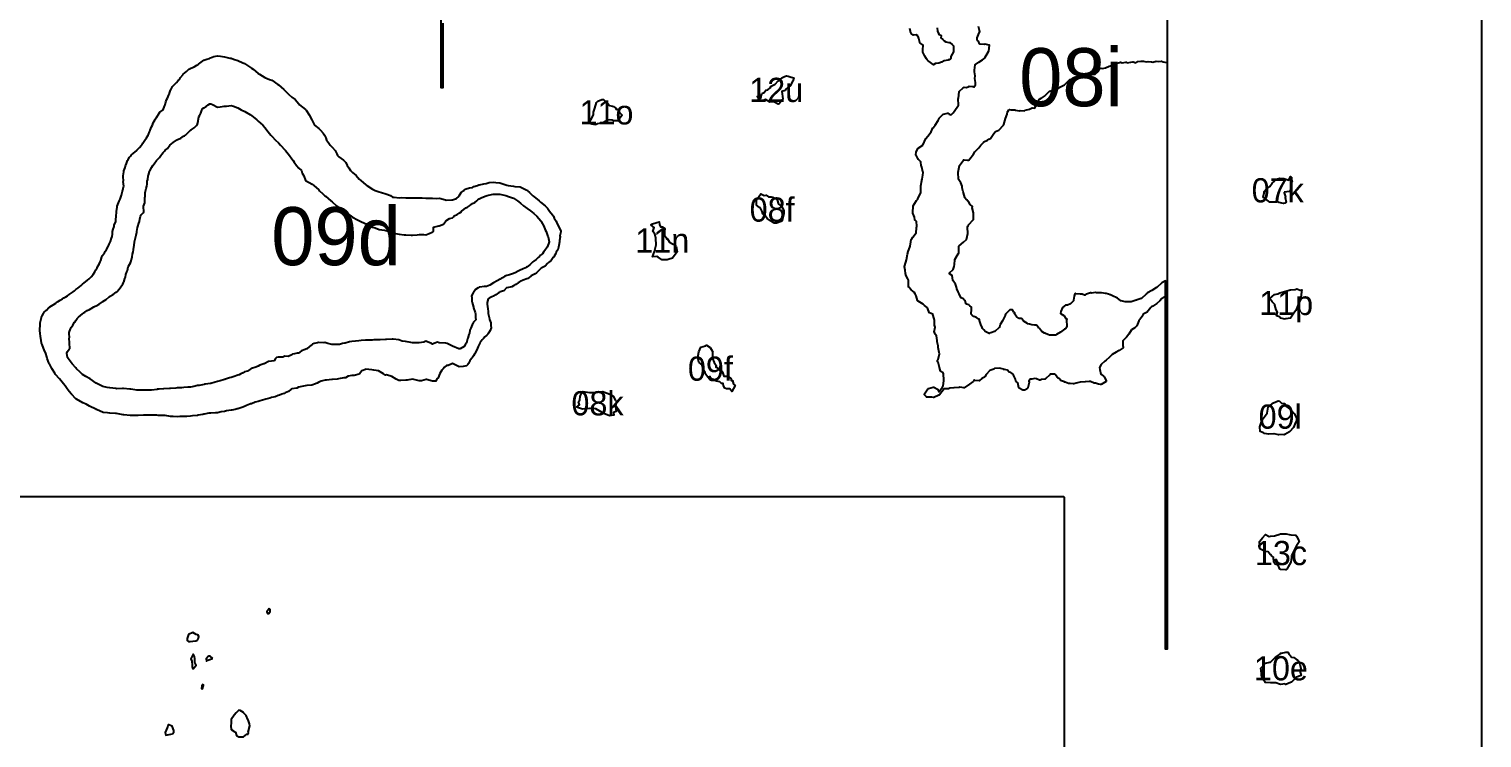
# Model space of a CAD drawing. Header units: millimetres. Extents: x 0 to 600, y 0 to 900.
# Drawn here: x 449.9 to 600, y 707.8 to 781.1 of the extents above; entities that cross this region are included whole.
import ezdxf
from ezdxf.enums import TextEntityAlignment as Align

# ---------------------------------------------------------------- set-up
doc = ezdxf.new("R2010")
doc.units = ezdxf.units.MM
for name, color, linetype in [('CORTE', 1, 'Continuous'), ('GRABADO', 5, 'Continuous'), ('HOJA', 8, 'Continuous')]:
    doc.layers.add(name, color=color, linetype=linetype)

msp = doc.modelspace()

# ---------------------------------------------------------------- linework, layer by layer
at = {"layer": 'CORTE'}
for points in [[(567.47, 835.02), (567.47, 717.38), (567.47, 717), (567.32, 717), (567.32, 753.5), (567.26, 753.47), (566.92, 753.25), (566.72, 753.01), (566.72, 753), (566.4, 752.72), (566.4, 752.71), (565.99, 752.46), (565.87, 752.38), (565.8, 752.31), (565.36, 751.79), (565.35, 751.78), (565.34, 751.78), (564.99, 751.61), (564.85, 751.34), (564.85, 751.33), (564.55, 750.94), (564.33, 750.41), (564.32, 750.4), (564.31, 750.39), (564.12, 750.22), (563.79, 750), (563.53, 749.54), (563.53, 749.54), (563.27, 749.23), (562.91, 748.86), (562.89, 748.37), (562.94, 748.22), (562.94, 748.21), (562.94, 748.18), (562.94, 748.17), (562.93, 748.16), (562.93, 748.15), (562.92, 748.14), (562.73, 748), (562.73, 748), (562.52, 747.85), (562.2, 747.7), (561.79, 747.44), (561.69, 747.36), (561.47, 747.15), (561.17, 746.87), (561.17, 746.86), (561.04, 746.75), (560.66, 746.42), (560.5, 746.1), (560.51, 745.9), (560.61, 745.43), (560.61, 745.43), (560.63, 745.43), (560.64, 745.42), (560.94, 745.17), (560.94, 745.16), (560.95, 745.15), (561.18, 744.77), (561.18, 744.76), (561.19, 744.74), (561.19, 744.73), (561.19, 744.72), (561.19, 744.7), (561.18, 744.69), (561.18, 744.68), (561.17, 744.67), (561.16, 744.66), (560.64, 744.36), (560.63, 744.35), (560.62, 744.35), (560.61, 744.34), (560.59, 744.34), (560.58, 744.35), (560.58, 744.35), (560.39, 744.4), (560.06, 744.49), (559.96, 744.49), (559.95, 744.49), (559.94, 744.5), (559.93, 744.5), (559.54, 744.65), (559.53, 744.66), (559.43, 744.65), (559.03, 744.64), (559.02, 744.64), (559.02, 744.64), (558.52, 744.59), (558.47, 744.58), (558.06, 744.47), (558.06, 744.47), (557.82, 744.41), (557.81, 744.41), (557.8, 744.41), (557.46, 744.46), (557.32, 744.45), (557.31, 744.45), (557.3, 744.46), (557.29, 744.46), (556.92, 744.59), (556.88, 744.6), (556.87, 744.6), (556.87, 744.61), (556.77, 744.66), (556.47, 744.77), (556.46, 744.78), (556.45, 744.79), (556.44, 744.8), (556.36, 744.92), (556.15, 745.04), (556.14, 745.05), (556.13, 745.06), (556.13, 745.06), (555.89, 745.37), (555.87, 745.4), (555.87, 745.4), (555.41, 745.4), (555.39, 745.4), (555.38, 745.41), (555.34, 745.36), (554.9, 744.93), (554.89, 744.92), (554.88, 744.92), (554.87, 744.91), (554.86, 744.91), (554.86, 744.91), (554.5, 744.86), (554.35, 744.81), (554.33, 744.8), (554.31, 744.81), (554.31, 744.81), (554.3, 744.81), (553.99, 744.93), (553.8, 744.97), (553.48, 744.91), (553.32, 744.91), (553.18, 744.71), (553.23, 744.58), (553.23, 744.57), (553.23, 744.56), (553.23, 744.54), (553.23, 744.54), (553.08, 744.01), (553.07, 744), (553.07, 743.99), (553.06, 743.98), (553.06, 743.97), (553.05, 743.97), (552.8, 743.79), (552.78, 743.78), (552.77, 743.78), (552.62, 743.75), (552.61, 743.75), (552.59, 743.75), (552.58, 743.75), (552.57, 743.76), (552.2, 743.96), (552.2, 743.96), (552.19, 743.97), (552.18, 743.98), (552.17, 744), (552.17, 744), (552.17, 744.01), (552.16, 744.02), (552.04, 744.51), (551.87, 744.67), (551.87, 744.67), (551.86, 744.69), (551.85, 744.7), (551.79, 744.9), (551.64, 745.24), (551.61, 745.34), (551.59, 745.37), (551.34, 745.59), (551.17, 745.62), (551.17, 745.62), (551.16, 745.63), (551.15, 745.63), (551.14, 745.64), (551.13, 745.65), (550.99, 745.84), (550.66, 745.91), (550.57, 745.91), (550.56, 745.91), (550.55, 745.92), (550.14, 746.03), (549.65, 746), (549.57, 745.93), (549.56, 745.92), (549.55, 745.92), (549.14, 745.81), (548.78, 745.38), (548.64, 745.13), (548.63, 745.12), (548.62, 745.11), (548.61, 745.1), (548.32, 744.96), (548.1, 744.76), (548.09, 744.75), (548.09, 744.75), (548.08, 744.75), (548.07, 744.74), (548.05, 744.74), (547.62, 744.77), (547.61, 744.77), (547.59, 744.77), (547.58, 744.78), (547.57, 744.78), (547.57, 744.79), (547.56, 744.79), (547.54, 744.82), (547.46, 744.68), (547.45, 744.67), (547.44, 744.66), (547.05, 744.37), (546.62, 744.09), (546.53, 744.02), (546.53, 744.01), (546.51, 744.01), (546.51, 744.01), (546.5, 744), (546.48, 744), (546.07, 744.08), (545.99, 744.04), (545.98, 744.04), (545.98, 744.03), (545.97, 744.03), (545.48, 744.01), (545.47, 744.01), (545.45, 744.01), (545.43, 744.02), (545.01, 743.96), (544.95, 743.94), (544.93, 743.92), (544.92, 743.92), (544.9, 743.91), (544.9, 743.91), (544.89, 743.91), (544.89, 743.91), (544.43, 743.91), (543.96, 743.29), (543.96, 743.28), (543.95, 743.28), (543.92, 743.25), (543.91, 743.25), (543.9, 743.24), (543.89, 743.23), (543.87, 743.23), (543.38, 743.01), (543.37, 743.01), (543.36, 743), (543.35, 743), (543.34, 743), (543.33, 743), (543.17, 743.04), (542.82, 743.03), (542.82, 743.03), (542.66, 743.04), (542.65, 743.04), (542.64, 743.04), (542.63, 743.04), (542.63, 743.05), (542.62, 743.05), (542.61, 743.06), (542.6, 743.06), (542.41, 743.29), (542.4, 743.31), (542.4, 743.32), (542.4, 743.32), (542.4, 743.34), (542.4, 743.35), (542.4, 743.35), (542.4, 743.36), (542.41, 743.38), (542.76, 743.89), (542.76, 743.9), (542.77, 743.91), (542.79, 743.92), (542.8, 743.92), (543.3, 744.06), (543.3, 744.07), (543.32, 744.07), (543.35, 744.06), (543.37, 744.06), (543.38, 744.06), (543.74, 743.88), (543.75, 743.87), (543.76, 743.86), (543.77, 743.85), (543.77, 743.84), (543.89, 743.59), (544.25, 744.07), (544.32, 744.2), (544.4, 744.73), (544.4, 744.83), (544.38, 745.4), (544.36, 745.44), (544.36, 745.44), (544.33, 745.54), (544.09, 745.71), (544.08, 745.72), (544.07, 745.72), (544.07, 745.73), (544.07, 745.74), (544.06, 745.74), (543.94, 746.09), (543.94, 746.09), (543.92, 746.26), (543.81, 746.66), (543.8, 746.66), (543.78, 746.66), (543.77, 746.67), (543.77, 746.68), (543.76, 746.69), (543.74, 746.7), (543.74, 746.72), (543.73, 746.8), (543.73, 746.82), (543.73, 746.83), (543.73, 746.84), (543.74, 746.85), (543.8, 746.93), (543.95, 747.51), (543.93, 747.67), (543.83, 748.19), (543.83, 748.23), (543.8, 748.35), (543.71, 748.76), (543.71, 748.77), (543.71, 748.78), (543.72, 748.89), (543.66, 749.37), (543.5, 749.54), (543.49, 749.55), (543.42, 749.75), (543.41, 749.76), (543.41, 749.77), (543.41, 749.78), (543.49, 750.28), (543.44, 750.49), (543.44, 750.49), (543.44, 750.5), (543.45, 750.96), (543.4, 751.12), (543.39, 751.12), (543.28, 751.59), (543.27, 751.6), (543.27, 751.61), (542.91, 751.75), (542.89, 751.76), (542.88, 751.77), (542.88, 751.78), (542.87, 751.79), (542.87, 751.8), (542.75, 752.17), (542.71, 752.27), (542.69, 752.31), (542.41, 752.52), (542.26, 752.65), (542.08, 752.76), (541.74, 752.97), (541.73, 752.97), (541.73, 752.97), (541.71, 752.99), (541.71, 752.99), (541.7, 753), (541.7, 753.01), (541.69, 753.03), (541.69, 753.03), (541.54, 753.5), (541.45, 753.72), (541.35, 753.89), (541.22, 753.97), (541.21, 753.98), (541.02, 754.14), (541.01, 754.14), (540.77, 754.4), (540.76, 754.41), (540.76, 754.42), (540.75, 754.43), (540.75, 754.56), (540.74, 754.56), (540.74, 755.13), (540.72, 755.19), (540.67, 755.27), (540.67, 755.27), (540.51, 755.58), (540.5, 755.59), (540.43, 755.81), (540.43, 755.82), (540.43, 755.83), (540.4, 756.18), (540.35, 756.52), (540.35, 756.53), (540.35, 756.54), (540.35, 756.54), (540.46, 756.98), (540.53, 757.24), (540.66, 757.81), (540.68, 757.93), (540.68, 757.93), (540.69, 757.98), (540.69, 757.98), (540.92, 758.63), (541, 759.08), (541.04, 759.33), (541.05, 759.34), (541.19, 759.58), (541.19, 759.58), (541.54, 760.03), (541.57, 760.53), (541.57, 760.53), (541.6, 760.7), (541.57, 761.18), (541.43, 761.35), (541.42, 761.35), (541.42, 761.36), (541.42, 761.37), (541.41, 761.38), (541.38, 761.64), (541.21, 762.06), (541.21, 762.06), (541.2, 762.1), (541.2, 762.11), (541.22, 762.78), (541.22, 762.79), (541.22, 762.8), (541.22, 762.81), (541.22, 762.81), (541.23, 762.82), (541.23, 762.82), (541.59, 763.35), (541.7, 763.52), (541.71, 763.54), (542.04, 764.19), (542.01, 764.58), (542.01, 764.58), (542.03, 764.87), (542.03, 764.88), (542.13, 765.45), (542.14, 765.46), (542.17, 765.58), (542.23, 765.98), (542.25, 766.26), (542.25, 766.27), (542.25, 766.29), (542.23, 766.33), (542.23, 766.34), (542.14, 766.8), (542.07, 766.92), (542.07, 766.92), (542.07, 766.94), (542.07, 766.94), (542.04, 767.36), (541.77, 767.59), (541.77, 767.6), (541.76, 767.61), (541.75, 767.62), (541.75, 767.63), (541.75, 767.64), (541.75, 767.67), (541.72, 767.72), (541.72, 767.72), (541.53, 768.05), (541.52, 768.05), (541.51, 768.08), (541.51, 768.09), (541.54, 768.35), (541.54, 768.35), (541.54, 768.36), (541.54, 768.37), (541.71, 768.73), (541.72, 768.74), (541.72, 768.75), (541.73, 768.75), (541.74, 768.76), (542.24, 769.08), (542.55, 769.76), (542.55, 769.77), (542.76, 770.03), (543.08, 770.46), (543.28, 770.87), (543.28, 770.87), (543.29, 770.88), (543.52, 771.16), (543.8, 771.64), (543.92, 771.85), (543.92, 771.86), (544.33, 772.28), (544.34, 772.28), (544.35, 772.29), (544.35, 772.3), (544.36, 772.3), (544.37, 772.3), (544.77, 772.41), (544.78, 772.41), (544.79, 772.41), (544.8, 772.41), (544.81, 772.41), (544.82, 772.4), (544.83, 772.4), (544.83, 772.39), (544.95, 772.28), (545.15, 772.23), (545.38, 772.42), (545.47, 772.55), (545.9, 773.22), (545.9, 773.22), (545.91, 773.23), (545.91, 773.25), (545.89, 773.89), (545.89, 773.9), (545.89, 773.91), (545.9, 773.93), (545.98, 774.6), (545.98, 774.61), (545.98, 774.62), (545.99, 774.64), (546.43, 775.06), (546.43, 775.06), (546.44, 775.07), (546.45, 775.08), (546.46, 775.08), (546.47, 775.08), (546.49, 775.08), (546.75, 775.05), (546.97, 775.16), (546.98, 775.17), (547, 775.17), (547.01, 775.17), (547.37, 775.14), (547.37, 775.14), (547.39, 775.14), (547.4, 775.14), (547.51, 775.09), (547.68, 775.31), (547.68, 775.57), (547.59, 775.96), (547.59, 775.97), (547.59, 775.98), (547.59, 775.99), (547.65, 776.24), (547.56, 776.66), (547.56, 776.66), (547.56, 776.68), (547.57, 776.83), (547.57, 776.83), (547.64, 777.38), (547.64, 777.39), (547.65, 777.4), (547.65, 777.41), (547.66, 777.42), (547.66, 777.42), (548, 777.67), (548, 777.67), (548.38, 777.92), (548.53, 778.01), (548.62, 778.11), (549.03, 778.78), (549.04, 778.79), (549.04, 778.79), (549.12, 779.42), (549.11, 779.43), (549.1, 779.43), (549.09, 779.43), (548.68, 779.52), (548.58, 779.5), (548.57, 779.5), (548.16, 779.53), (548.15, 779.53), (548.14, 779.54), (548.12, 779.54), (548.12, 779.55), (548.11, 779.56), (548.1, 779.57), (547.99, 779.83), (547.88, 779.91), (547.87, 779.91), (547.86, 779.92), (547.85, 779.93), (547.85, 779.94), (547.84, 779.96), (547.84, 779.96), (547.84, 779.97), (547.85, 780.15), (547.85, 780.16), (547.85, 780.17), (547.98, 780.53), (547.98, 780.54), (548.13, 780.84), (548.08, 780.94), (548.08, 780.95), (547.98, 781.35)], [(492.62, 781.68), (492.62, 780.58), (492.62, 779.42), (492.62, 778.61), (492.62, 778.61), (492.62, 778.25), (492.62, 778.23), (492.62, 776.87), (492.62, 775.48), (492.62, 775), (492.47, 775), (492.47, 775.49), (492.47, 776.25), (492.47, 777.38), (492.47, 778.18), (492.47, 778.28), (492.47, 778.28), (492.47, 779.73), (492.47, 782.18)], [(543.7, 781.22), (543.76, 780.86), (543.81, 780.7), (543.92, 780.52), (544.08, 780.45), (544.09, 780.45), (544.1, 780.44), (544.1, 780.44), (544.11, 780.43), (544.12, 780.42), (544.12, 780.41), (544.12, 780.39), (544.12, 780.38), (544.1, 780.18), (544.3, 780.01), (544.44, 779.88), (544.61, 779.77), (544.93, 779.69), (545.04, 779.68), (545.05, 779.67), (545.06, 779.67), (545.07, 779.67), (545.07, 779.66), (545.25, 779.5), (545.26, 779.5), (545.39, 779.35), (545.39, 779.34), (545.4, 779.33), (545.4, 779.32), (545.4, 779.31), (545.4, 778.75), (545.4, 778.74), (545.4, 778.73), (545.39, 778.72), (545.14, 778.24), (545.11, 778.05), (545.11, 778.05), (545.11, 778.04), (545.1, 778.03), (545.1, 778.01), (545.08, 778), (544.95, 777.92), (544.94, 777.92), (544.86, 777.89), (544.86, 777.89), (544.85, 777.88), (544.42, 777.81), (544.18, 777.66), (544.18, 777.66), (544.17, 777.66), (543.89, 777.55), (543.88, 777.55), (543.54, 777.52), (543.38, 777.41), (543.38, 777.41), (543.36, 777.4), (543.33, 777.4), (543.32, 777.41), (543.31, 777.41), (543.3, 777.41), (543.03, 777.64), (542.78, 777.81), (542.77, 777.81), (542.69, 777.89), (542.68, 777.89), (542.67, 777.9), (542.61, 778.02), (542.43, 778.28), (542.43, 778.28), (542.23, 778.7), (542.23, 778.71), (542.23, 778.71), (542.22, 778.72), (542.22, 778.73), (542.22, 778.73), (542.22, 778.75), (542.22, 778.75), (542.22, 778.76), (542.23, 778.93), (542.25, 779.43), (541.93, 779.67), (541.92, 779.68), (541.92, 779.69), (541.91, 779.69), (541.91, 779.7), (541.91, 779.7), (541.82, 780.12), (541.78, 780.21), (541.72, 780.37), (541.55, 780.49), (541.26, 780.47), (541.25, 780.47), (541.24, 780.47), (541.23, 780.48), (541.21, 780.48), (541.07, 780.6), (541.06, 780.61), (541.05, 780.61), (540.94, 780.8), (540.94, 780.82), (540.9, 781.13)], [(355.58, 732.76), (462.24, 732.76), (462.24, 732.76), (463.05, 732.76), (464.77, 732.76), (466.07, 732.76), (467.61, 732.76), (469.26, 732.76), (470.67, 732.76), (472.22, 732.76), (474.3, 732.76), (475.76, 732.76), (477.12, 732.76), (477.69, 732.76), (478.35, 732.76), (479.05, 732.76), (479.31, 732.76), (479.32, 732.76), (479.32, 732.76), (479.34, 732.76), (479.75, 732.76), (479.76, 732.76), (480.58, 732.76), (481.42, 732.76), (481.48, 732.76), (481.49, 732.76), (481.49, 732.76), (482.46, 732.76), (483.74, 732.76), (485.11, 732.76), (485.94, 732.76), (485.95, 732.76), (485.95, 732.76), (486.05, 732.76), (486.58, 732.76), (487.18, 732.76), (487.53, 732.76), (488.04, 732.76), (543.65, 732.76), (543.88, 732.76), (544.18, 732.76), (544.56, 732.76), (544.89, 732.76), (545.15, 732.76), (545.47, 732.76), (545.66, 732.76), (545.88, 732.76), (545.93, 732.76), (545.94, 732.76), (545.94, 732.76), (546.22, 732.76), (546.65, 732.76), (547.04, 732.76), (547.41, 732.76), (547.75, 732.76), (548.08, 732.76), (548.42, 732.76), (548.75, 732.76), (549.08, 732.76), (549.41, 732.76), (549.74, 732.76), (550.08, 732.76), (550.41, 732.76), (550.74, 732.76), (551.06, 732.76), (556.76, 732.76), (556.77, 732.75), (556.79, 732.75), (556.81, 732.73), (556.82, 732.71), (556.82, 732.69), (556.82, 478.57)]]:
    msp.add_lwpolyline(points, dxfattribs=at)
for points in [[(492.33, 745.48), (492.17, 745.05), (492.01, 744.93), (491.9, 744.7), (491.57, 744.69), (490.95, 744.85), (490.9, 744.85), (490.43, 744.73), (490.18, 744.73), (489.5, 744.89), (489.5, 744.89), (488.96, 744.79), (488.8, 744.79), (488.31, 744.75), (488.08, 744.77), (487.83, 744.91), (487.38, 745.16), (486.82, 745.34), (486.7, 745.33), (486.52, 745.44), (486, 745.75), (485.49, 745.82), (485.31, 745.88), (484.68, 745.92), (484.66, 745.91), (484.25, 745.77), (484.04, 745.45), (484.01, 745.43), (483.98, 745.4), (483.46, 745.27), (483.25, 745.28), (482.87, 745.21), (482.57, 745.03), (482.4, 745.03), (481.87, 744.92), (481.85, 744.92), (481.72, 744.91), (481.23, 744.86), (481.17, 744.85), (480.6, 744.81), (480.48, 744.79), (480.08, 744.7), (479.81, 744.58), (479.66, 744.5), (479.39, 744.39), (479.19, 744.32), (479.09, 744.29), (478.57, 744.25), (478.4, 744.21), (478.05, 744.13), (477.71, 744.06), (477.56, 743.98), (477.02, 743.89), (477, 743.88), (476.96, 743.87), (476.69, 743.61), (476.34, 743.48), (476.25, 743.41), (476, 743.34), (475.76, 743.24), (475.63, 743.22), (475.31, 743.06), (474.92, 742.99), (474.75, 742.95), (474.34, 742.82), (474.26, 742.8), (474.23, 742.79), (473.75, 742.66), (473.54, 742.58), (473.26, 742.51), (472.85, 742.36), (472.78, 742.35), (472.68, 742.3), (472.34, 742.17), (472.16, 742.08), (471.88, 741.98), (471.45, 741.84), (471.37, 741.83), (471.18, 741.77), (470.85, 741.7), (470.75, 741.69), (470.27, 741.62), (470.06, 741.56), (469.72, 741.51), (469.36, 741.43), (469.13, 741.41), (468.66, 741.39), (468.47, 741.4), (467.98, 741.27), (467.95, 741.27), (467.84, 741.25), (467.37, 741.18), (467.29, 741.15), (466.77, 741.1), (466.58, 741.09), (466.17, 741.03), (465.88, 741.04), (465.47, 741.04), (465.19, 741.01), (464.77, 741.04), (464.49, 741.03), (463.94, 741.13), (463.79, 741.14), (463.21, 741.16), (463.1, 741.17), (462.51, 741.17), (462.41, 741.18), (461.79, 741.19), (461.72, 741.18), (461.17, 741.13), (461.01, 741.15), (460.44, 741.15), (460.32, 741.16), (459.69, 741.2), (459.62, 741.2), (459.42, 741.25), (458.93, 741.34), (458.8, 741.35), (458.23, 741.39), (457.98, 741.43), (457.53, 741.45), (456.84, 741.78), (456.82, 741.78), (456.79, 741.8), (456.12, 742.11), (455.8, 742.3), (455.43, 742.47), (454.77, 742.83), (454.72, 742.87), (454.28, 743.36), (454.02, 743.63), (453.81, 743.89), (453.6, 744.21), (453.45, 744.41), (453.32, 744.59), (453.03, 744.93), (452.63, 745.39), (452.57, 745.46), (452.53, 745.53), (452.22, 745.99), (451.98, 746.47), (451.96, 746.52), (451.92, 746.6), (451.75, 747.05), (451.72, 747.2), (451.63, 747.57), (451.45, 747.92), (451.38, 748.09), (451.23, 748.48), (451.18, 748.62), (451.17, 748.67), (451.09, 749.15), (451.07, 749.27), (451.03, 749.68), (451, 749.84), (451.01, 750.21), (451.03, 750.36), (451.04, 750.74), (451.07, 750.86), (451.17, 751.27), (451.18, 751.31), (451.23, 751.43), (451.39, 751.69), (451.46, 751.82), (451.67, 752.03), (451.94, 752.3), (451.98, 752.33), (452.02, 752.36), (452.36, 752.58), (452.65, 752.77), (452.73, 752.82), (452.83, 752.88), (453.1, 753.07), (453.34, 753.21), (453.49, 753.3), (453.67, 753.41), (453.87, 753.53), (454.03, 753.65), (454.23, 753.78), (454.44, 753.93), (454.57, 754.04), (454.72, 754.16), (454.92, 754.3), (455.11, 754.45), (455.25, 754.57), (455.41, 754.72), (455.57, 754.86), (455.73, 754.97), (455.91, 755.12), (456.11, 755.28), (456.22, 755.4), (456.29, 755.48), (456.49, 755.71), (456.68, 756), (456.71, 756.05), (456.79, 756.2), (456.92, 756.42), (456.97, 756.52), (457.12, 756.78), (457.22, 757.04), (457.29, 757.17), (457.41, 757.55), (457.43, 757.6), (457.48, 757.69), (457.68, 757.95), (457.76, 758.09), (457.88, 758.31), (458.04, 758.61), (458.08, 758.68), (458.17, 758.85), (458.27, 759.06), (458.3, 759.13), (458.41, 759.46), (458.46, 759.63), (458.5, 759.89), (458.49, 760.15), (458.56, 760.39), (458.66, 760.69), (458.69, 760.82), (458.84, 761.2), (458.84, 761.21), (458.86, 761.42), (458.88, 761.71), (458.89, 761.72), (458.93, 762.18), (458.93, 762.24), (458.99, 762.67), (459, 762.77), (459.12, 763.11), (459.2, 763.31), (459.3, 763.5), (459.39, 763.82), (459.42, 763.92), (459.53, 764.34), (459.54, 764.36), (459.56, 764.43), (459.65, 764.79), (459.66, 764.85), (459.62, 765.33), (459.63, 765.37), (459.61, 765.86), (459.62, 765.9), (459.68, 766.33), (459.69, 766.43), (459.8, 766.78), (459.85, 766.96), (459.95, 767.19), (460.05, 767.49), (460.11, 767.61), (460.26, 767.83), (460.36, 767.95), (460.42, 768.04), (460.69, 768.25), (460.97, 768.49), (461.01, 768.52), (461.03, 768.56), (461.29, 768.83), (461.51, 769.08), (461.56, 769.14), (461.65, 769.28), (461.79, 769.49), (461.85, 769.59), (462.01, 769.85), (462.19, 770.12), (462.23, 770.19), (462.34, 770.48), (462.39, 770.59), (462.4, 770.63), (462.55, 770.99), (462.63, 771.15), (462.71, 771.39), (462.88, 771.68), (462.92, 771.77), (463.04, 771.96), (463.16, 772.12), (463.22, 772.21), (463.39, 772.48), (463.73, 772.74), (463.88, 773.12), (463.93, 773.24), (464.01, 773.55), (464.1, 773.76), (464.18, 773.95), (464.34, 774.29), (464.36, 774.33), (464.42, 774.55), (464.48, 774.77), (464.52, 774.82), (464.69, 775.16), (464.91, 775.36), (465, 775.46), (465.13, 775.57), (465.3, 775.76), (465.43, 775.87), (465.53, 776.08), (465.8, 776.4), (465.81, 776.41), (465.82, 776.43), (466.14, 776.7), (466.4, 776.94), (466.49, 776.98), (466.54, 777), (466.93, 777.17), (467.23, 777.35), (467.31, 777.4), (467.38, 777.45), (467.65, 777.66), (467.93, 777.88), (468.03, 777.92), (468.26, 777.99), (468.54, 778.05), (468.62, 778.12), (468.98, 778.25), (469.35, 778.32), (469.67, 778.28), (470.06, 778.2), (470.62, 778.09), (470.76, 778.08), (471.02, 777.99), (471.46, 777.85), (471.97, 777.61), (472.17, 777.51), (472.26, 777.46), (472.87, 777.06), (473.05, 776.93), (473.57, 776.5), (473.69, 776.41), (474.25, 776.07), (474.71, 775.89), (474.95, 775.79), (475.58, 775.36), (475.65, 775.31), (476.19, 774.84), (476.35, 774.7), (476.72, 774.31), (477.04, 774.04), (477.39, 773.79), (477.75, 773.35), (477.81, 773.27), (478.43, 772.77), (478.47, 772.74), (478.5, 772.69), (478.83, 772.21), (479.11, 771.7), (479.12, 771.68), (479.15, 771.63), (479.36, 771.17), (479.82, 770.82), (480.01, 770.65), (480.26, 770.32), (480.42, 770.11), (480.54, 769.83), (480.63, 769.59), (480.79, 769.4), (480.99, 769.08), (481.21, 768.89), (481.51, 768.55), (481.69, 768.19), (481.75, 768.03), (481.9, 767.88), (482.38, 767.52), (482.61, 767.29), (482.76, 766.98), (482.92, 766.74), (483.09, 766.46), (483.29, 766.25), (483.69, 765.95), (483.99, 765.56), (484.18, 765.43), (484.69, 765), (484.77, 764.9), (485.36, 764.54), (485.66, 764.39), (486.04, 764.25), (486.31, 764.19), (486.74, 764.06), (487.22, 763.87), (487.43, 763.72), (487.62, 763.72), (488.11, 763.63), (488.4, 763.66), (488.8, 763.63), (489.11, 763.64), (489.5, 763.64), (489.8, 763.64), (490.19, 763.64), (490.51, 763.64), (490.89, 763.62), (491.24, 763.61), (491.58, 763.61), (491.96, 763.59), (492.28, 763.62), (492.9, 763.42), (492.97, 763.4), (493.56, 763.43), (493.65, 763.42), (494.04, 763.56), (494.3, 763.77), (494.32, 763.83), (494.34, 763.85), (494.53, 764.2), (494.76, 764.38), (494.87, 764.49), (495.03, 764.56), (495.38, 764.66), (495.71, 764.7), (495.83, 764.82), (496.21, 764.92), (496.35, 764.97), (496.43, 764.99), (496.88, 765.1), (497.12, 765.14), (497.42, 765.22), (497.83, 765.25), (498.12, 765.23), (498.54, 765.2), (499.15, 764.98), (499.24, 764.96), (499.37, 764.92), (499.93, 764.84), (500.09, 764.8), (500.63, 764.77), (501.24, 764.46), (501.34, 764.42), (501.4, 764.38), (501.58, 764.21), (501.94, 763.86), (502.04, 763.77), (502.58, 763.34), (502.74, 763.21), (503.21, 762.81), (503.44, 762.58), (503.66, 762.28), (503.95, 761.9), (504.06, 761.75), (504.15, 761.55), (504.33, 761.22), (504.43, 761.01), (504.59, 760.7), (504.83, 760.18), (504.84, 760.14), (504.72, 759.72), (504.75, 759.62), (504.69, 759.22), (504.7, 759.09), (504.62, 758.73), (504.58, 758.56), (504.53, 758.26), (504.36, 758.01), (504.31, 757.89), (504.15, 757.62), (504.09, 757.52), (504.05, 757.48), (503.83, 757.18), (503.56, 756.95), (503.5, 756.9), (503.44, 756.84), (503.2, 756.59), (502.88, 756.42), (502.81, 756.37), (502.74, 756.32), (502.5, 756.08), (502.3, 755.9), (502.18, 755.79), (502.03, 755.73), (501.77, 755.58), (501.52, 755.38), (501.43, 755.3), (501.33, 755.26), (500.94, 755.13), (500.64, 755), (500.54, 754.93), (500.41, 754.85), (500.17, 754.69), (499.95, 754.53), (499.75, 754.46), (499.24, 754.34), (499.24, 754.34), (499.23, 754.33), (498.94, 754.04), (498.55, 753.91), (498.48, 753.87), (498.38, 753.81), (498.11, 753.62), (497.86, 753.48), (497.69, 753.4), (497.41, 753.28), (497.32, 753.21), (497.21, 752.84), (497.2, 752.82), (497.21, 752.75), (497.26, 752.31), (497.27, 752.27), (497.33, 751.78), (497.33, 751.69), (497.42, 751.27), (497.47, 751.07), (497.58, 750.74), (497.6, 750.45), (497.62, 750.2), (497.54, 749.92), (497.35, 749.64), (497.29, 749.56), (497.18, 749.46), (496.96, 749.29), (496.84, 749.11), (496.69, 748.97), (496.5, 748.69), (496.47, 748.64), (496.46, 748.61), (496.27, 748.27), (496.21, 748.09), (496.11, 747.86), (495.95, 747.56), (495.92, 747.48), (495.81, 747.32), (495.68, 747.12), (495.6, 747.02), (495.44, 746.79), (495.28, 746.51), (495.23, 746.41), (495.09, 746.27), (494.73, 746.2), (494.34, 746.19), (493.69, 746.48), (493.65, 746.51), (493.64, 746.51), (493.55, 746.48), (493.18, 746.33), (493, 746.31), (492.8, 746.14), (492.67, 745.98), (492.54, 745.83), (492.34, 745.48), (492.33, 745.48)], [(525.6, 774.41), (525.83, 774.52), (526, 774.78), (526.23, 774.82), (526.47, 775.02), (526.57, 775.2), (526.9, 775.36), (526.97, 775.4), (527.27, 775.72), (527.35, 775.76), (527.68, 776.04), (527.72, 776.07), (527.93, 776.19), (528.16, 776.25), (528.31, 776.23), (528.63, 776.12), (528.91, 776.04), (528.79, 775.7), (528.73, 775.6), (528.52, 775.21), (528.36, 775.07), (528.09, 774.88), (527.99, 774.72), (527.65, 774.62), (527.75, 773.87), (527.74, 773.79), (527.71, 773.76), (527.38, 773.37), (527.3, 773.32), (527.2, 773.35), (526.82, 773.56), (526.39, 773.53), (526.38, 773.55), (525.96, 773.79), (525.6, 773.63), (525.55, 773.62), (525.5, 773.64), (525.1, 774.11), (525.49, 773.93), (525.6, 774.41)], [(508.41, 771.18), (508.03, 771.27), (507.92, 771.3), (507.76, 771.48), (507.99, 771.83), (508.19, 772.21), (508.21, 772.51), (508.33, 772.9), (508.51, 773.51), (508.66, 773.64), (509.08, 773.81), (509.25, 773.8), (509.41, 773.62), (509.55, 773.47), (509.67, 773.38), (509.85, 773.2), (510.16, 773.1), (510.27, 773.08), (510.46, 772.93), (510.55, 772.77), (510.7, 772.82), (510.89, 772.45), (511.15, 772.19), (510.7, 771.59), (510.27, 771.61), (510.12, 771.67), (509.83, 771.69), (509.64, 771.68), (509.23, 771.42), (509.12, 771.4), (509.1, 771.39), (508.6, 771.29), (508.41, 771.18)], [(579.57, 764.22), (579.58, 764.17), (579.71, 763.74), (579.67, 763.67), (579.76, 763.19), (579.63, 763.08), (579.51, 763.06), (579.01, 763.15), (578.82, 763.27), (578.76, 763.21), (578.09, 763.18), (577.39, 763.71), (577.5, 764.16), (577.5, 764.29), (577.74, 764.57), (578.09, 764.82), (578.09, 764.82), (578.33, 765.16), (578.55, 765.35), (578.55, 765.51), (578.79, 765.57), (579.11, 765.68), (579.52, 765.64), (580.05, 765.48), (580.22, 765.84), (580.38, 765.29), (580.33, 765.24), (580.33, 764.78), (580.33, 764.73), (580.27, 764.54), (580.11, 764.3), (579.57, 764.22)], [(526.88, 761.02), (526.52, 761.26), (526.51, 761.26), (526.49, 761.27), (526.16, 761.52), (525.98, 761.74), (525.89, 761.85), (525.7, 761.98), (525.62, 762.22), (525.45, 762.57), (525.42, 762.62), (525.36, 762.66), (525.06, 762.87), (525.04, 763.44), (525.49, 764.04), (525.83, 763.9), (526.06, 763.93), (526.27, 763.76), (526.57, 763.73), (526.74, 763.7), (527.1, 763.54), (527.19, 763.53), (527.19, 763.43), (527.31, 762.99), (527.62, 762.78), (527.64, 762.76), (527.67, 762.74), (527.86, 762.29), (527.86, 762.02), (527.71, 761.36), (527.71, 761.31), (527.65, 761.24), (527.59, 761.21), (527.1, 761.03), (526.88, 761.02)], [(514.17, 760.84), (514.16, 760.87), (514.19, 760.92), (514.21, 760.93), (514.74, 761.09), (514.98, 761.16), (515.02, 760.88), (515.13, 760.66), (515.31, 760.63), (515.56, 760.47), (515.55, 760.17), (515.55, 759.75), (515.73, 759.51), (515.76, 759.41), (515.85, 759.42), (516.04, 759.06), (516.38, 758.88), (516.39, 758.86), (516.44, 758.84), (516.76, 758.6), (516.85, 758.07), (516.38, 757.4), (516.02, 757.32), (515.81, 757.22), (515.74, 757.24), (515.26, 757.24), (515.21, 757.28), (515.14, 757.33), (514.87, 757.52), (514.75, 757.58), (514.31, 757.53), (514.49, 758.11), (514.69, 758.79), (514.66, 759.43), (514.66, 759.46), (514.54, 759.93), (514.33, 760.15), (514.46, 760.56), (514.17, 760.81), (514.17, 760.84)], [(579.67, 751.11), (579.17, 751.2), (579.09, 751.36), (578.79, 751.45), (578.87, 751.83), (578.73, 752.06), (578.59, 752.54), (578.61, 752.61), (578.56, 752.65), (578.34, 752.91), (578.09, 753.25), (578.58, 753.65), (578.9, 753.72), (579.11, 753.81), (579.6, 753.95), (579.63, 753.97), (579.75, 754), (580.17, 754.12), (580.27, 754.13), (580.69, 754.16), (580.86, 754.22), (581.23, 754.1), (581.4, 754.14), (581.37, 753.92), (581.3, 753.35), (581.29, 753.23), (581.29, 753.2), (580.98, 752.51), (580.77, 752.01), (580.63, 751.81), (580.23, 751.21), (579.73, 751.14), (579.67, 751.11)], [(520.49, 747.02), (520.68, 746.61), (520.89, 746.32), (520.86, 746.14), (520.97, 746.09), (521.15, 745.89), (521.49, 745.7), (521.52, 745.67), (521.54, 745.64), (521.67, 745.21), (521.99, 745.22), (522.15, 745.16), (522.44, 744.95), (522.41, 744.76), (522.55, 744.76), (522.67, 744.4), (522.83, 744.23), (522.51, 743.61), (522.28, 743.91), (521.96, 743.91), (521.78, 743.97), (521.65, 744.2), (521.61, 744.45), (521.42, 744.46), (521.24, 744.62), (520.91, 744.7), (520.82, 744.72), (520.39, 744.77), (520.33, 744.79), (520.23, 744.86), (520.01, 745.11), (519.82, 745.37), (519.74, 745.49), (519.73, 745.58), (519.53, 745.89), (519.42, 746.3), (519.43, 746.44), (519.33, 746.46), (519.07, 746.66), (519.01, 746.99), (519.03, 747.36), (519.07, 747.71), (519.31, 748.22), (519.78, 748.36), (519.89, 748.41), (520.27, 748.19), (520.47, 747.84), (520.52, 747.76), (520.51, 747.69), (520.49, 747.02)], [(506.43, 742.01), (506.75, 742.25), (506.64, 742.57), (506.78, 742.77), (506.83, 743.1), (506.87, 743.22), (507.03, 743.57), (507.14, 743.63), (507.78, 743.53), (507.98, 743.53), (508.47, 743.52), (508.65, 743.54), (509.17, 743.61), (509.34, 743.56), (509.9, 743.36), (510.25, 743.14), (510.47, 742.71), (510.57, 742.58), (510.49, 742.14), (510.47, 742.04), (510.53, 741.55), (510.28, 741.46), (510.3, 741.18), (509.86, 741.11), (509.28, 741.34), (509.12, 741.43), (509.1, 741.46), (508.45, 741.83), (507.89, 741.88), (507.79, 741.86), (507.27, 741.83), (507.08, 741.81), (506.43, 742.01)], [(579.03, 739.13), (578.99, 739.14), (578.85, 739.18), (578.53, 739.24), (578.5, 739.25), (577.99, 739.2), (577.96, 739.23), (577.53, 739.29), (577.44, 739.36), (577.09, 739.48), (577.05, 739.96), (577.18, 740.37), (577.32, 740.68), (577.41, 740.82), (577.8, 741.37), (577.92, 741.99), (577.99, 742.08), (578.48, 742.45), (578.93, 742.67), (579.08, 742.64), (579.3, 742.41), (579.6, 742.38), (579.72, 742.21), (579.82, 742.08), (580, 741.91), (580.13, 741.82), (580.34, 741.66), (580.56, 741.39), (580.63, 741.32), (580.68, 741.2), (580.83, 740.86), (580.85, 740.63), (580.68, 740.25), (580.52, 739.91), (580.13, 739.47), (579.62, 739.19), (579.58, 739.16), (579.55, 739.17), (579.03, 739.13)], [(579.17, 725.24), (579.13, 725.25), (578.95, 725.68), (578.63, 725.79), (578.57, 725.89), (578.49, 725.98), (578.48, 726.5), (578.26, 726.65), (578.18, 726.74), (578.11, 726.79), (577.92, 727.07), (577.62, 727.1), (577.47, 727.15), (577.11, 727.33), (577.05, 727.38), (577.04, 727.73), (577.02, 728.07), (577.03, 728.11), (577.05, 728.17), (577.33, 728.5), (577.62, 728.86), (578.01, 728.65), (578.15, 728.69), (578.57, 728.72), (578.66, 728.74), (579.01, 728.86), (579.18, 728.91), (579.24, 728.92), (579.72, 728.91), (579.78, 728.93), (580.07, 728.86), (580.25, 728.82), (580.27, 728.8), (580.76, 728.78), (580.84, 728.67), (581.02, 728.36), (581.11, 728.08), (580.84, 727.68), (580.68, 727.36), (580.36, 726.72), (580.34, 726.68), (580.33, 726.47), (580.27, 725.99), (580.13, 725.73), (579.83, 725.26), (579.74, 725.2), (579.7, 725.21), (579.18, 725.23), (579.17, 725.24)], [(577.59, 713.58), (577.32, 713.92), (577.24, 714.31), (577.23, 714.53), (577.17, 715.03), (577.62, 715.53), (578.08, 715.66), (578.15, 715.66), (578.25, 715.76), (578.66, 716.15), (579.07, 716.46), (579.2, 716.58), (579.3, 716.58), (579.75, 716.7), (579.96, 716.68), (580.09, 716.44), (580.22, 716.29), (580.32, 716.17), (580.57, 716.13), (580.84, 715.93), (580.94, 715.88), (581.04, 715.74), (581.17, 715.44), (581.29, 715.01), (581.2, 714.75), (581.32, 714.27), (580.84, 714.1), (580.45, 713.73), (580.32, 713.6), (580.23, 713.55), (579.75, 713.34), (579.63, 713.4), (579.22, 713.35), (579.09, 713.39), (578.71, 713.5), (578.68, 713.5), (578.19, 713.5), (578.15, 713.5), (577.65, 713.54), (577.6, 713.55), (577.59, 713.58)]]:
    msp.add_lwpolyline(points, close=True, dxfattribs=at)
at = {"layer": 'GRABADO'}
for points in [[(545.33, 755.1), (545.33, 755.11), (545.33, 755.12), (545.25, 755.63), (545, 755.78), (544.99, 755.78), (544.98, 755.79), (544.98, 755.8), (544.97, 755.81), (544.97, 755.82), (544.97, 755.83), (544.97, 755.84), (544.97, 755.85), (544.97, 755.86), (544.97, 755.87), (544.98, 755.88), (544.99, 755.89), (545.37, 756.23), (545.47, 756.55), (545.51, 756.74), (545.54, 757.23), (545.54, 757.24), (545.54, 757.26), (545.89, 757.86), (545.9, 757.86), (545.95, 757.95), (545.96, 758.03), (545.95, 758.62), (545.95, 758.63), (545.95, 758.63), (545.95, 758.64), (545.96, 758.65), (545.96, 758.66), (545.97, 758.67), (546.43, 759.07), (546.73, 759.35), (546.88, 759.94), (546.87, 759.99), (546.87, 760), (546.85, 760.59), (546.85, 760.6), (546.85, 760.61), (546.85, 760.61), (546.89, 760.72), (546.89, 760.73), (546.89, 760.73), (546.94, 760.83), (546.95, 760.84), (547.45, 761.42), (547.45, 762.08), (547.33, 762.6), (547.33, 762.61), (547.33, 762.61), (547.33, 762.62), (547.35, 762.75), (547.13, 762.97), (547.13, 762.97), (546.95, 763.25), (546.87, 763.31), (546.76, 763.42), (546.75, 763.42), (546.58, 763.64), (546.58, 763.64), (546.58, 763.65), (546.57, 763.67), (546.43, 764.15), (546.43, 764.16), (546.43, 764.18), (546.41, 764.26), (546.29, 764.68), (546.29, 764.69), (546.28, 764.69), (546.28, 764.85), (546.15, 765.18), (545.95, 765.52), (545.95, 765.53), (545.94, 765.55), (545.93, 765.62), (545.89, 766.22), (545.88, 766.24), (545.88, 766.24), (545.88, 766.26), (545.89, 766.28), (546.02, 766.97), (546.02, 766.98), (546.03, 766.99), (546.42, 767.53), (546.42, 767.54), (546.43, 767.55), (546.44, 767.56), (546.45, 767.56), (546.46, 767.56), (546.47, 767.57), (546.49, 767.57), (546.86, 767.52), (546.97, 767.53), (547.09, 767.69), (547.47, 768.16), (547.61, 768.38), (547.62, 768.39), (548, 768.82), (548.23, 769.08), (548.52, 769.41), (548.52, 769.42), (548.53, 769.43), (548.54, 769.43), (548.92, 769.6), (549.06, 769.69), (549.21, 769.78), (549.55, 770.28), (549.55, 770.29), (549.72, 770.48), (549.73, 770.48), (549.74, 770.49), (549.75, 770.49), (550.1, 770.63), (550.57, 771.16), (550.59, 771.22), (550.76, 771.83), (550.93, 772.28), (550.98, 772.53), (550.99, 772.54), (550.99, 772.55), (551, 772.55), (551.13, 772.73), (551.13, 772.73), (551.14, 772.74), (551.15, 772.75), (551.16, 772.75), (551.17, 772.76), (551.18, 772.76), (551.19, 772.76), (551.31, 772.74), (551.72, 772.74), (551.73, 772.74), (551.74, 772.73), (551.82, 772.69), (552.23, 772.65), (552.29, 772.67), (552.3, 772.67), (552.3, 772.67), (552.74, 772.64), (552.81, 772.69), (552.81, 772.7), (552.82, 772.7), (553.25, 772.82), (553.53, 772.95), (553.54, 772.95), (553.56, 772.96), (553.57, 772.96), (553.77, 772.92), (553.99, 773.24), (554.26, 773.82), (554.26, 773.82), (554.26, 773.83), (554.27, 773.84), (554.47, 773.96), (554.48, 773.96), (554.8, 774.14), (555.31, 774.65), (555.32, 774.65), (555.33, 774.66), (555.34, 774.66), (555.35, 774.67), (555.87, 774.85), (555.87, 774.85), (556.04, 774.89), (556.38, 775.08), (556.38, 775.09), (556.88, 775.32), (556.89, 775.33), (556.9, 775.34), (557.41, 775.87), (557.41, 775.87), (557.43, 775.88), (557.45, 775.89), (557.46, 775.89), (557.48, 775.89), (557.48, 775.89), (557.79, 775.8), (557.95, 775.86), (558.3, 776.05), (558.48, 776.12), (558.55, 776.13), (559.01, 776.31), (559.02, 776.31), (559.03, 776.31), (559.05, 776.31), (559.06, 776.3), (559.07, 776.3), (559.08, 776.29), (559.16, 776.21), (559.53, 776.32), (559.79, 776.41), (559.8, 776.41), (560.05, 776.44), (560.39, 776.72), (560.53, 777), (560.53, 777), (560.54, 777.02), (560.55, 777.03), (560.57, 777.04), (560.59, 777.04), (560.6, 777.04), (560.61, 777.04), (560.78, 777), (561.1, 777.09), (561.47, 777.24), (561.61, 777.3), (561.62, 777.3), (562.03, 777.43), (562.12, 777.51), (562.13, 777.52), (562.15, 777.53), (562.16, 777.53), (562.18, 777.53), (562.22, 777.52), (562.67, 777.65), (562.68, 777.65), (562.7, 777.65), (562.71, 777.64), (562.82, 777.6), (563.21, 777.67), (563.23, 777.67), (563.24, 777.66), (563.25, 777.66), (563.34, 777.6), (563.72, 777.67), (563.92, 777.7), (563.94, 777.7), (563.95, 777.69), (564.25, 777.6), (564.44, 777.72), (564.44, 777.72), (564.45, 777.73), (564.46, 777.73), (564.78, 777.76), (564.78, 777.76), (565.02, 777.76), (565.03, 777.76), (565.04, 777.76), (565.31, 777.69), (565.5, 777.72), (565.51, 777.72), (565.52, 777.72), (565.83, 777.71), (565.83, 777.71), (565.85, 777.71), (565.99, 777.66), (566.33, 777.76), (566.34, 777.77), (566.35, 777.77), (566.58, 777.75), (566.87, 777.77), (566.88, 777.77), (566.89, 777.77), (566.9, 777.77), (567.08, 777.69), (567.4, 777.63), (567.4, 777.63), (567.42, 777.63), (567.43, 777.62), (567.44, 777.61), (567.45, 777.61), (567.46, 777.6), (567.47, 777.58), (567.47, 777.56), (567.47, 749.1), (567.47, 748.73), (567.32, 748.73), (567.32, 755.07), (566.92, 754.86), (566.41, 754.39), (566.41, 754.39), (566.4, 754.39), (566.39, 754.38), (566.38, 754.36), (566.37, 754.36), (565.9, 754.08), (565.9, 754.08), (565.44, 753.81), (565.35, 753.75), (565.29, 753.7), (564.83, 753.24), (564.82, 753.23), (564.81, 753.23), (564.8, 753.23), (564.38, 753.11), (564.3, 753.06), (564.29, 753.05), (564.28, 753.05), (564.08, 752.99), (563.75, 752.89), (563.74, 752.89), (563.73, 752.89), (563.67, 752.9), (563.21, 752.88), (563.21, 752.88), (563.19, 752.88), (563.13, 752.91), (562.73, 752.99), (562.68, 753), (562.67, 753.01), (562.66, 753.01), (562.65, 753.02), (562.64, 753.02), (562.34, 753.28), (562.14, 753.37), (561.95, 753.43), (561.95, 753.44), (561.63, 753.62), (561.61, 753.61), (561.6, 753.61), (561.59, 753.61), (561.58, 753.61), (561.57, 753.62), (561.43, 753.68), (561.16, 753.75), (561.11, 753.75), (560.7, 753.82), (560.59, 753.84), (560.19, 753.83), (560.18, 753.83), (560.07, 753.85), (559.65, 753.8), (559.64, 753.8), (559.63, 753.81), (559.56, 753.83), (559.14, 753.68), (559.07, 753.66), (559, 753.59), (559, 753.59), (558.98, 753.58), (558.97, 753.58), (558.96, 753.57), (558.95, 753.57), (558.93, 753.57), (558.92, 753.58), (558.7, 753.68), (558.52, 753.7), (558.51, 753.7), (558.51, 753.7), (558.02, 753.73), (558.01, 753.73), (558, 753.73), (557.99, 753.74), (557.98, 753.74), (557.98, 753.74), (557.92, 753.71), (557.86, 753.48), (557.81, 753.05), (557.81, 753.04), (557.81, 753.04), (557.81, 753.03), (557.8, 753.02), (557.8, 753.01), (557.52, 752.71), (557.51, 752.71), (557.5, 752.7), (557.49, 752.69), (557.17, 752.56), (557.16, 752.55), (557.15, 752.55), (557.14, 752.55), (556.96, 752.55), (556.65, 752.32), (556.49, 751.9), (556.46, 751.7), (556.8, 751.48), (556.8, 751.48), (556.81, 751.47), (556.82, 751.46), (556.98, 751.19), (557.05, 751.18), (557.06, 751.18), (557.06, 751.18), (557.08, 751.17), (557.09, 751.16), (557.1, 751.14), (557.11, 751.13), (557.11, 751.12), (557.11, 751.11), (557.11, 751.1), (557.11, 751.09), (557.08, 750.97), (557.1, 750.4), (557.1, 750.39), (557.1, 750.38), (557.07, 750.26), (557.06, 750.25), (557, 750.13), (557, 750.13), (556.99, 750.12), (556.98, 750.11), (556.97, 750.11), (556.86, 750.06), (556.46, 749.76), (556.03, 749.52), (555.94, 749.46), (555.93, 749.45), (555.91, 749.44), (555.9, 749.44), (555.89, 749.44), (555.84, 749.45), (555.37, 749.44), (555.36, 749.44), (555.32, 749.45), (555.31, 749.45), (555.14, 749.52), (555.14, 749.52), (554.9, 749.62), (554.9, 749.62), (554.82, 749.66), (554.81, 749.66), (554.52, 749.84), (554.51, 749.85), (554.5, 749.85), (554.28, 750.14), (554.24, 750.16), (554.24, 750.16), (554.23, 750.17), (554.17, 750.23), (553.98, 750.49), (553.8, 750.48), (553.8, 750.48), (553.5, 750.52), (553.5, 750.52), (553.26, 750.58), (553.06, 750.63), (553.05, 750.63), (553.04, 750.64), (552.71, 750.85), (552.71, 750.85), (552.7, 750.86), (552.7, 750.87), (552.68, 750.89), (552.64, 750.91), (552.64, 750.92), (552.63, 750.92), (552.41, 751.18), (552.24, 751.17), (552.23, 751.17), (552.22, 751.17), (552.21, 751.17), (552.2, 751.18), (552.2, 751.18), (551.97, 751.31), (551.97, 751.31), (551.96, 751.32), (551.96, 751.32), (551.73, 751.62), (551.72, 751.63), (551.71, 751.64), (551.71, 751.65), (551.71, 751.66), (551.71, 751.68), (551.72, 751.76), (551.66, 751.81), (551.65, 751.82), (551.5, 752.06), (551.22, 752.05), (550.77, 751.63), (550.74, 751.5), (550.73, 751.49), (550.47, 750.94), (550.47, 750.94), (550.21, 750.54), (550.15, 750.27), (550.15, 750.26), (550.14, 750.25), (550.14, 750.24), (550.13, 750.23), (550.13, 750.23), (549.67, 749.84), (549.66, 749.84), (549.65, 749.83), (549.25, 749.69), (549.13, 749.64), (549.12, 749.63), (549.1, 749.63), (549.09, 749.63), (549.08, 749.63), (549.07, 749.63), (548.74, 749.78), (548.73, 749.78), (548.72, 749.79), (548.72, 749.79), (548.52, 750.01), (548.42, 750.1), (548.42, 750.1), (548.42, 750.11), (548.41, 750.12), (548.37, 750.25), (548.21, 750.55), (548.21, 750.55), (548.09, 750.95), (548.09, 750.95), (548.07, 751.06), (548.01, 751.1), (547.76, 751.27), (547.5, 751.38), (547.49, 751.38), (547.38, 751.45), (547.37, 751.45), (547.37, 751.46), (547.36, 751.47), (547.24, 751.63), (547.24, 751.63), (547.24, 751.64), (547.23, 751.65), (547.23, 751.66), (547.23, 751.67), (547.26, 752.11), (547.26, 752.33), (547.09, 752.49), (546.97, 752.59), (546.73, 752.66), (546.73, 752.66), (546.72, 752.67), (546.7, 752.68), (546.7, 752.69), (546.7, 752.69), (546.69, 752.7), (546.69, 752.71), (546.61, 753.02), (546.51, 753.11), (546.51, 753.11), (546.5, 753.12), (546.43, 753.22), (546.17, 753.32), (546.17, 753.33), (546.16, 753.33), (546.15, 753.34), (546.15, 753.35), (546.14, 753.35), (545.98, 753.72), (545.95, 753.8), (545.89, 753.94), (545.76, 754.24), (545.76, 754.25), (545.7, 754.42), (545.59, 754.71), (545.38, 755.05), (545.37, 755.05), (545.36, 755.08), (545.35, 755.09), (545.34, 755.09), (545.33, 755.1)], [(496.38, 754.4), (496.29, 754.33), (496.02, 754.17), (495.8, 753.86), (495.76, 753.84), (495.76, 753.83), (495.61, 753.5), (495.63, 753.35), (495.64, 752.97), (495.68, 752.84), (495.79, 752.34), (495.79, 752.32), (495.82, 752.26), (495.97, 751.8), (496.01, 751.64), (496.02, 751.26), (496.06, 751.05), (495.8, 750.78), (495.76, 750.73), (495.75, 750.7), (495.6, 750.34), (495.52, 750.18), (495.44, 749.95), (495.39, 749.66), (495.32, 749.51), (495.23, 749.14), (495.2, 749.08), (495.12, 748.79), (495.07, 748.63), (495.02, 748.59), (494.84, 748.26), (494.43, 748.05), (494.4, 748.03), (494.35, 748.03), (494.29, 748.05), (493.63, 748.32), (493.07, 748.57), (492.96, 748.62), (492.9, 748.62), (492.26, 748.65), (492.07, 748.71), (491.72, 748.57), (491.65, 748.54), (491.58, 748.51), (491.46, 748.57), (490.89, 748.83), (490.68, 748.74), (490.2, 748.65), (490.07, 748.65), (489.49, 748.66), (489.32, 748.69), (488.79, 748.78), (488.42, 748.84), (488.09, 748.95), (487.49, 749.02), (487.41, 749.03), (486.83, 749.01), (486.72, 749), (486.17, 748.98), (486.02, 748.98), (485.52, 748.95), (485.33, 748.93), (484.85, 748.92), (484.64, 748.92), (484.2, 748.89), (483.95, 748.87), (483.6, 748.83), (483.25, 748.81), (482.99, 748.77), (482.56, 748.62), (482.49, 748.62), (482.28, 748.57), (481.95, 748.5), (481.86, 748.49), (481.28, 748.47), (481.15, 748.49), (480.76, 748.57), (480.46, 748.69), (480.34, 748.66), (479.79, 748.69), (479.7, 748.64), (479.33, 748.57), (479.17, 748.52), (479.12, 748.49), (478.86, 748.26), (478.59, 748.05), (478.49, 747.99), (478.41, 747.96), (478.03, 747.82), (477.71, 747.59), (477.6, 747.59), (477.3, 747.52), (477.1, 747.48), (477.04, 747.41), (476.65, 747.26), (476.32, 747.27), (476.09, 747.16), (475.61, 747.17), (475.46, 747.14), (475.36, 747.02), (475.21, 746.81), (474.92, 746.77), (474.61, 746.72), (474.25, 746.52), (474.22, 746.5), (474.15, 746.48), (473.73, 746.34), (473.55, 746.26), (473.32, 746.13), (472.85, 745.99), (472.83, 745.98), (472.79, 745.96), (472.47, 745.73), (472.16, 745.65), (472, 745.56), (471.76, 745.44), (471.59, 745.34), (471.46, 745.3), (471.09, 745.19), (470.77, 745.08), (470.6, 745.03), (470.17, 744.91), (470.1, 744.88), (470.07, 744.88), (469.63, 744.72), (469.37, 744.66), (469.11, 744.59), (468.67, 744.46), (468.58, 744.45), (468.12, 744.38), (468, 744.37), (467.98, 744.36), (467.47, 744.25), (467.28, 744.23), (466.91, 744.14), (466.58, 744.08), (466.29, 744.08), (465.89, 744.05), (465.67, 744.02), (465.19, 743.99), (465.04, 743.97), (464.49, 743.95), (464.38, 743.95), (463.8, 743.89), (463.76, 743.89), (463.34, 743.86), (463.13, 743.85), (463.11, 743.84), (462.54, 743.77), (462.41, 743.75), (461.83, 743.77), (461.71, 743.77), (461.13, 743.77), (461.01, 743.78), (460.41, 743.86), (460.32, 743.87), (460.3, 743.87), (459.63, 743.94), (459.54, 743.93), (458.93, 743.91), (458.85, 743.92), (458.23, 743.99), (457.97, 744.05), (457.52, 744.13), (457.02, 744.39), (456.81, 744.49), (456.2, 744.92), (456.12, 744.97), (455.75, 745.19), (455.42, 745.39), (455.35, 745.45), (455.13, 745.66), (454.8, 745.97), (454.71, 746.08), (454.33, 746.5), (454.01, 746.9), (453.92, 747.04), (453.87, 747.14), (453.77, 747.6), (453.84, 747.76), (454.02, 747.99), (454.09, 748.08), (454.1, 748.12), (454.07, 748.58), (454.07, 748.64), (454.04, 749.14), (454.05, 749.17), (454.02, 749.67), (454.03, 749.71), (454.18, 750.1), (454.24, 750.24), (454.4, 750.48), (454.57, 750.78), (454.63, 750.84), (454.71, 750.96), (454.87, 751.18), (454.99, 751.31), (455.19, 751.48), (455.41, 751.67), (455.51, 751.77), (455.63, 751.84), (455.89, 752.01), (456.12, 752.11), (456.31, 752.22), (456.59, 752.37), (456.73, 752.43), (456.81, 752.48), (457.12, 752.66), (457.46, 752.89), (457.48, 752.9), (457.5, 752.92), (457.86, 753.14), (458.15, 753.41), (458.18, 753.42), (458.2, 753.44), (458.56, 753.66), (458.9, 753.89), (458.93, 753.9), (458.95, 753.92), (459.18, 754.21), (459.36, 754.44), (459.44, 754.53), (459.56, 754.71), (459.64, 754.88), (459.67, 754.94), (459.79, 755.29), (459.85, 755.46), (459.89, 755.73), (460, 755.99), (460.06, 756.12), (460.14, 756.5), (460.17, 756.58), (460.26, 756.76), (460.38, 756.94), (460.4, 757.02), (460.5, 757.36), (460.53, 757.54), (460.57, 757.82), (460.64, 758.07), (460.68, 758.26), (460.71, 758.59), (460.75, 758.73), (460.78, 759.11), (460.8, 759.22), (460.92, 759.64), (460.93, 759.65), (460.95, 759.77), (461.01, 760.11), (461.01, 760.15), (461.1, 760.56), (461.12, 760.68), (461.22, 761.01), (461.28, 761.21), (461.32, 761.44), (461.41, 761.74), (461.48, 761.88), (461.66, 762.08), (461.74, 762.19), (461.75, 762.24), (461.7, 762.71), (461.72, 762.78), (461.85, 763.13), (461.84, 763.28), (461.86, 763.64), (461.87, 763.8), (461.87, 764.16), (461.93, 764.34), (461.98, 764.61), (462.04, 764.86), (462.07, 765.06), (462.1, 765.38), (462.14, 765.53), (462.2, 765.91), (462.22, 766), (462.34, 766.37), (462.36, 766.43), (462.37, 766.45), (462.57, 766.8), (462.66, 766.98), (462.8, 767.16), (463.05, 767.51), (463.05, 767.51), (463.05, 767.51), (463.36, 767.8), (463.49, 768.03), (463.59, 768.14), (463.74, 768.34), (463.87, 768.46), (463.95, 768.56), (464.18, 768.75), (464.43, 769.08), (464.43, 769.08), (464.44, 769.09), (464.77, 769.37), (465.11, 769.61), (465.13, 769.62), (465.15, 769.64), (465.57, 769.82), (465.85, 770.02), (465.95, 770.06), (466.03, 770.13), (466.24, 770.34), (466.53, 770.6), (466.57, 770.63), (466.62, 770.66), (466.93, 770.88), (467.22, 771.14), (467.24, 771.16), (467.24, 771.16), (467.35, 771.54), (467.35, 771.65), (467.42, 772.02), (467.52, 772.2), (467.62, 772.4), (467.72, 772.71), (467.77, 772.84), (467.93, 772.96), (468.19, 773.07), (468.4, 773.27), (468.55, 773.35), (468.67, 773.37), (468.85, 773.28), (469.37, 773.03), (469.64, 773.06), (470.04, 773.12), (470.27, 773.12), (470.75, 773.17), (471.01, 773.1), (471.47, 772.94), (471.8, 772.75), (472.17, 772.56), (472.75, 772.23), (472.87, 772.15), (473.42, 771.7), (473.57, 771.58), (474.02, 771.17), (474.27, 770.87), (474.45, 770.64), (474.74, 770.29), (474.86, 770.12), (474.97, 770), (475.33, 769.61), (475.66, 769.34), (475.87, 769.08), (476.35, 768.57), (476.37, 768.55), (476.39, 768.53), (476.78, 768.03), (477.05, 767.67), (477.18, 767.5), (477.28, 767.33), (477.53, 766.98), (477.74, 766.71), (478.02, 766.46), (478.1, 766.19), (478.26, 765.93), (478.45, 765.44), (478.45, 765.43), (479.12, 765.07), (479.3, 764.9), (479.82, 764.46), (479.9, 764.38), (480.23, 764.07), (480.45, 763.86), (480.52, 763.8), (481.05, 763.34), (481.21, 763.22), (481.66, 762.81), (481.9, 762.63), (482.34, 762.29), (482.59, 762.12), (483.13, 761.77), (483.29, 761.65), (483.82, 761.37), (483.97, 761.29), (484.04, 761.25), (484.67, 760.96), (485.11, 760.73), (485.36, 760.6), (485.63, 760.53), (486.04, 760.38), (486.62, 760.3), (486.73, 760.27), (486.97, 760.21), (487.43, 760.06), (487.75, 759.97), (488.12, 759.87), (488.65, 759.81), (488.8, 759.81), (489.38, 759.78), (489.49, 759.78), (490, 759.83), (490.19, 759.85), (490.68, 759.85), (490.88, 759.81), (491.21, 759.94), (491.54, 760.09), (491.61, 760.14), (491.66, 760.18), (491.67, 760.6), (492.22, 760.74), (492.25, 760.74), (492.25, 760.75), (492.69, 760.91), (492.9, 761.18), (492.93, 761.22), (492.96, 761.25), (493.32, 761.49), (493.63, 761.59), (493.74, 761.67), (493.81, 761.77), (494.11, 761.93), (494.32, 762.07), (494.49, 762.15), (494.56, 762.28), (494.8, 762.45), (495.01, 762.61), (495.19, 762.69), (495.38, 762.82), (495.55, 762.94), (495.71, 763.04), (495.94, 763.17), (496.15, 763.34), (496.26, 763.43), (496.4, 763.54), (496.67, 763.68), (497.1, 763.84), (497.13, 763.85), (497.23, 763.87), (497.67, 763.98), (497.82, 764.01), (498.33, 764.02), (498.53, 764.02), (499.13, 763.87), (499.24, 763.85), (499.33, 763.81), (499.95, 763.62), (500.36, 763.34), (500.66, 763.1), (500.98, 762.81), (501.35, 762.55), (501.7, 762.29), (502.05, 762.01), (502.34, 761.76), (502.75, 761.27), (502.78, 761.22), (502.8, 761.19), (503.07, 760.7), (503.22, 760.35), (503.31, 760.17), (503.46, 759.76), (503.5, 759.64), (503.51, 759.6), (503.62, 759.09), (503.59, 758.98), (503.46, 758.6), (503.44, 758.56), (503.43, 758.53), (503.18, 758.21), (503.02, 758.01), (502.92, 757.87), (502.74, 757.7), (502.61, 757.57), (502.5, 757.47), (502.29, 757.28), (502.04, 757.1), (501.95, 757.03), (501.88, 756.95), (501.63, 756.73), (501.34, 756.51), (501.27, 756.47), (501.16, 756.41), (500.85, 756.26), (500.64, 756.16), (500.43, 756.05), (500.1, 755.89), (500.01, 755.85), (499.94, 755.82), (499.51, 755.68), (499.24, 755.61), (499.04, 755.53), (498.79, 755.37), (498.67, 755.29), (498.56, 755.24), (498.25, 755.08), (497.88, 754.85), (497.87, 754.85), (497.87, 754.84), (497.49, 754.61), (497.15, 754.47), (496.91, 754.49), (496.46, 754.42), (496.38, 754.4)], [(474.69, 721.18), (474.45, 720.86), (474.53, 720.69), (474.64, 720.68), (474.81, 720.9), (474.8, 721.11), (474.69, 721.18)], [(467.3, 717.94), (467.39, 718.12), (467.43, 718.29), (467.31, 718.47), (467.16, 718.5), (466.82, 718.71), (466.37, 718.5), (466.23, 718.08), (466.21, 717.9), (466.34, 717.8), (466.53, 717.78), (466.82, 717.82), (467.1, 717.86), (467.3, 717.94)], [(467.01, 716.01), (466.96, 716.25), (466.83, 716.48), (466.6, 716.01), (466.7, 715.77), (466.72, 715.33), (466.75, 715.15), (466.85, 714.95), (467.15, 715.33), (467, 715.63), (467.01, 716.01)], [(468.88, 716.04), (468.87, 716.04), (468.61, 716.26), (468.43, 716.28), (468.17, 715.99), (468.2, 715.77), (468.37, 715.84), (468.85, 716.02), (468.88, 716.04)], [(467.86, 713.37), (467.74, 713.2), (467.7, 712.94), (467.82, 712.89), (467.9, 713.24), (467.89, 713.32), (467.86, 713.37)], [(472.51, 708.22), (472.54, 708.37), (472.53, 708.4), (472.71, 709.07), (472.67, 709.26), (472.51, 709.68), (472.49, 709.72), (472.49, 709.74), (472.31, 710.15), (472.03, 710.42), (472.03, 710.46), (472.03, 710.46), (471.69, 710.64), (471.55, 710.68), (471.29, 710.4), (471.07, 710.17), (470.75, 709.74), (470.76, 709.33), (470.73, 709.07), (470.77, 708.7), (471.05, 708.51), (471.08, 708.5), (471.23, 708.43), (471.33, 708.07), (471.56, 707.95), (471.67, 707.93), (472.03, 707.93), (472.38, 708.22), (472.51, 708.22)], [(464.69, 708.26), (464.84, 708.4), (464.84, 708.59), (464.68, 709.02), (464.32, 709.17), (464.27, 709.19), (464.23, 709.04), (464.15, 708.86), (463.93, 708.37), (464, 708.11), (464.2, 708.14), (464.53, 708.2), (464.69, 708.26)]]:
    msp.add_lwpolyline(points, close=True, dxfattribs=at)
msp.add_lwpolyline([(449.81, 732.76), (451.54, 732.76), (453.44, 732.76), (455.98, 732.76), (457.77, 732.76), (459.42, 732.76), (460.13, 732.76), (460.93, 732.76), (461.78, 732.76), (462.1, 732.76), (462.12, 732.76), (462.12, 732.76), (462.14, 732.76), (462.64, 732.76), (462.66, 732.76), (463.65, 732.76), (464.68, 732.76), (464.75, 732.76), (464.76, 732.76), (464.76, 732.76), (465.95, 732.76), (467.51, 732.76), (469.19, 732.76), (470.21, 732.76), (470.22, 732.76), (470.22, 732.76), (470.34, 732.76), (470.98, 732.76), (471.72, 732.76), (472.15, 732.76), (472.77, 732.76), (540.74, 732.76), (541.02, 732.76), (541.39, 732.76), (541.86, 732.76), (542.25, 732.76), (542.57, 732.76), (542.96, 732.76), (543.19, 732.76), (543.46, 732.76), (543.52, 732.76), (543.53, 732.76), (543.53, 732.76), (543.88, 732.76), (544.41, 732.76), (544.88, 732.76), (545.33, 732.76), (545.75, 732.76), (546.16, 732.76), (546.57, 732.76), (546.97, 732.76), (547.38, 732.76), (547.78, 732.76), (548.19, 732.76), (548.59, 732.76), (549, 732.76), (549.4, 732.76), (549.79, 732.76), (556.76, 732.76), (556.77, 732.75), (556.79, 732.75), (556.81, 732.73), (556.82, 732.71), (556.82, 732.69), (556.82, 501.13)], dxfattribs=at)
at = {"layer": 'HOJA'}
msp.add_lwpolyline([(0, 0), (600, 0), (600, 900), (0, 900)], close=True, dxfattribs=at)

# ---------------------------------------------------------------- texts
at = {"layer": 'GRABADO'}
for s, height, p in [('08i', 6, (557.54, 776.11)), ('12u', 2.5, (527.08, 774.8)), ('11o', 2.5, (509.54, 772.48)), ('07k', 2.5, (578.9, 764.42)), ('09d', 6, (481.6, 759.68)), ('08f', 2.5, (526.66, 762.43)), ('11n', 2.5, (515.31, 759.24)), ('11p', 2.5, (579.77, 752.78)), ('09f', 2.5, (520.28, 745.99)), ('08k', 2.5, (508.62, 742.41)), ('09l', 2.5, (579.16, 741.03)), ('13c', 2.5, (579.24, 726.93)), ('10e', 2.5, (579.23, 715.02))]:
    msp.add_text(s, height=height, dxfattribs=at).set_placement(p, align=Align.MIDDLE_CENTER)

doc.saveas('drawing.dxf')
